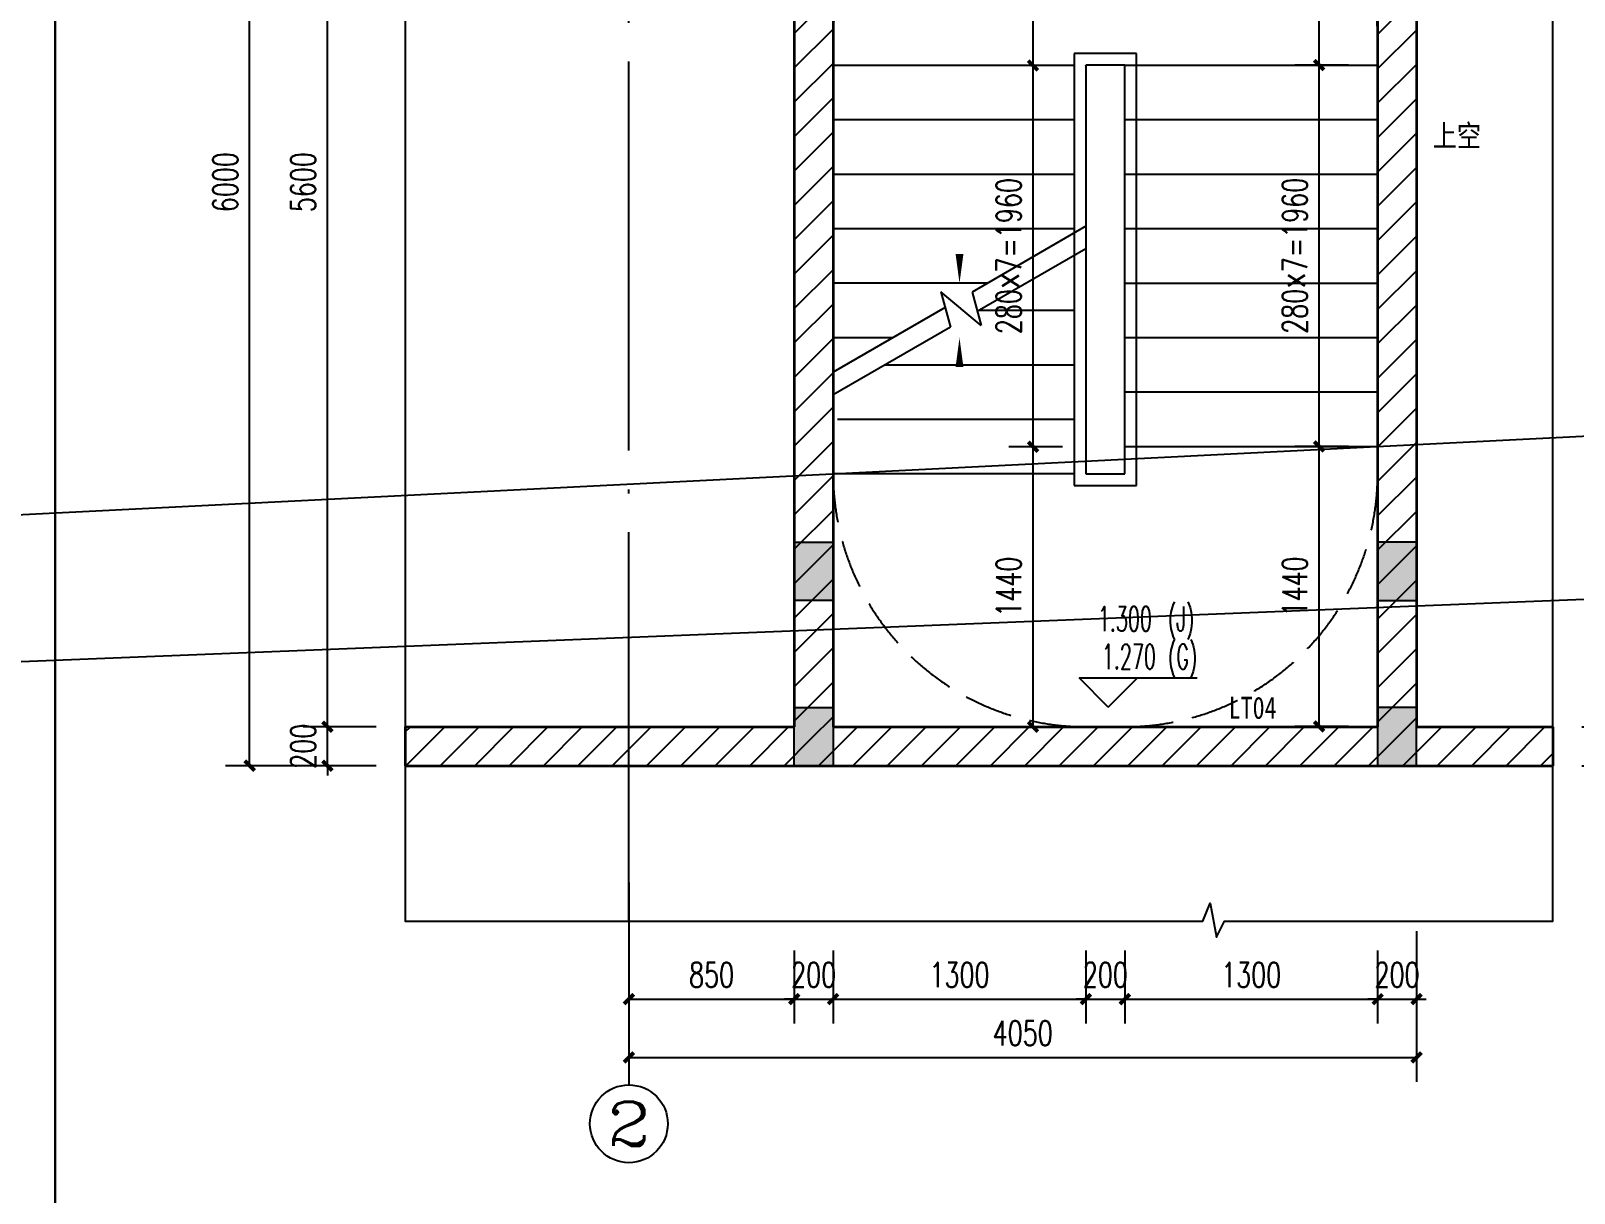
# Model space of a CAD drawing. Header units: millimetres. Extents: x 434053 to 1059003, y -2417481 to 936527.
# Drawn here: x 598276 to 606211, y -1791054 to -1785078 of the extents above; entities that cross this region are included whole.
import ezdxf
from ezdxf.enums import TextEntityAlignment as Align

# ---------------------------------------------------------------- set-up
doc = ezdxf.new("R2010")
doc.units = ezdxf.units.MM
doc.header["$LTSCALE"] = 1000
doc.header["$MEASUREMENT"] = 0
doc.linetypes.add('DASH', pattern=[0.35, 0.25, -0.1])
doc.linetypes.add('DOTE', pattern=[2.42, 2, -0.2, 0.02, -0.2])
doc.layers.get('Defpoints').update_dxf_attribs({"color": 6})
doc.layers.add('20221202建筑修改', color=6, linetype='Continuous', plot=False)
doc.layers.add('A-ANNO-TEXT', color=7, linetype='Continuous', lineweight=25)
doc.layers.add('A-WALL', color=5, linetype='Continuous', lineweight=35)
for name, color, linetype in [('A-AXIS', 16, 'DOTE'), ('A-WALL-PATT', 8, 'Continuous'), ('AXIS', 3, 'Continuous'), ('AXIS_TEXT', 7, 'Continuous'), ('DIM_ELEV', 3, 'Continuous'), ('DIM_SYMB', 3, 'Continuous'), ('HZHZNEWPLOTLAYER#@$TT', 7, 'Continuous'), ('PUB_DIM', 83, 'Continuous'), ('PUB_TEXT', 7, 'Continuous'), ('STAIR', 2, 'Continuous'), ('TZ', 6, 'Continuous'), ('TZ_HATCH', 8, 'Continuous')]:
    doc.layers.add(name, color=color, linetype=linetype)
doc.styles.add('_TCH_AXIS', font='COMPLEX', dxfattribs={"bigfont": 'GBCBIG'})
doc.styles.add('_TCH_DIM', font='SIMPLEX.shx', dxfattribs={"width": 0.8, "height": 3, "bigfont": 'GBCBIG.shx'})
doc.styles.add('_TCH_DIM_T3', font='SIMPLEX', dxfattribs={"width": 0.705882, "bigfont": 'GBCBIG'})
doc.styles.add('COMPLEX', font='COMPLEX')
doc.styles.add('TITXV', font='', dxfattribs={"width": 0.8})
doc.styles.get('TITXV').set_extended_font_data('SimSun')
doc.dimstyles.new('_TCH_ARCH&&50', dxfattribs={"dimtxt": 127.5, "dimasz": 50, "dimexe": 125, "dimexo": 150, "dimgap": 61.25, "dimtad": 1, "dimdec": 0, "dimzin": 0, "dimdsep": 46, "dimtxsty": '_TCH_DIM_T3', "dimblk": 'ARCHTICK', "dimcen": 0.09, "dimclrt": 7, "dimazin": 2, "dimtfac": 1, "dimtdec": 0, "dimtix": 1, "dimtmove": 2, "dimatfit": 3, "dimfxl": 1, "dimtolj": 1, "dimtzin": 0, "dimarcsym": 0})
pattern_1 = [(45, (-1713816.56, -1462893.01), (-88.388383, 88.388383), [])]

# ---------------------------------------------------------------- blocks, each defined once
blk = doc.blocks.new('A$C1A944FEE')
blk.add_lwpolyline([(0, 11820), (9550, 11820), (9550, 0), (0, 0)], close=True)
blk = doc.blocks.new('_AXISO')
blk.add_circle((0, 0), 0.5)
at = {"layer": 'AXIS_TEXT', "style": 'COMPLEX', "width": 1.041667}
blk.add_attdef('A', text='', height=0.56, dxfattribs=at).set_placement((-0.25, -0.28), (0.25, -0.28), align=Align.FIT)
blk = doc.blocks.new('_ArchTick')
at = {"color": 0, "linetype": 'ByBlock', "const_width": 0.4}
blk.add_lwpolyline([(-0.5, -0.5), (0.5, 0.5)], dxfattribs=at)
blk = doc.blocks.new('*D2412')
at = {"layer": 'Defpoints', "color": 0, "transparency": 16777216}
for p in [(2750, 1700), (6800, 1700), (6800, 900)]:
    blk.add_point(p, dxfattribs=at)
at = {"layer": 'PUB_DIM', "color": 0, "lineweight": -2, "transparency": 16777216}
for p, q in [((2750, 1550), (2750, 775)), ((6800, 1550), (6800, 775)), ((2750, 900), (6800, 900))]:
    blk.add_line(p, q, dxfattribs=at)
at = {"layer": 'PUB_DIM', "color": 0, "lineweight": -2, "transparency": 16777216, "xscale": 50, "yscale": 50, "zscale": 50, "rotation": 180}
blk.add_blockref('_ArchTick', (2750, 900), dxfattribs=at)
at = {"layer": 'PUB_DIM', "color": 0, "lineweight": -2, "transparency": 16777216, "xscale": 50, "yscale": 50, "zscale": 50}
blk.add_blockref('_ArchTick', (6800, 900), dxfattribs=at)
at = {"layer": 'PUB_DIM', "color": 7, "transparency": 16777216, "insert": (4775, 1025), "char_height": 127.5, "attachment_point": 5, "style": '_TCH_DIM_T3'}
blk.add_mtext('\\A1;4050', dxfattribs=at)
blk = doc.blocks.new('*D2413')
at = {"layer": 'Defpoints', "color": 0, "transparency": 16777216}
for p in [(800, 8400), (1600, 8400), (1600, 2400)]:
    blk.add_point(p, dxfattribs=at)
at = {"layer": 'PUB_DIM', "color": 0, "lineweight": -2, "transparency": 16777216}
for p, q in [((1450, 8400), (675, 8400)), ((800, 2400), (800, 8400)), ((1450, 2400), (675, 2400))]:
    blk.add_line(p, q, dxfattribs=at)
at = {"layer": 'PUB_DIM', "color": 0, "lineweight": -2, "transparency": 16777216, "xscale": 50, "yscale": 50, "zscale": 50}
for p, rotation in [((800, 8400), 90), ((800, 2400), 270)]:
    blk.add_blockref('_ArchTick', p, dxfattribs=dict(at, rotation=rotation))
at = {"layer": 'PUB_DIM', "color": 7, "transparency": 16777216, "insert": (675, 5400), "char_height": 127.5, "attachment_point": 5, "rotation": 90, "style": '_TCH_DIM_T3'}
blk.add_mtext('\\A1;6000', dxfattribs=at)
blk = doc.blocks.new('*D2414')
at = {"layer": 'Defpoints', "color": 0, "transparency": 16777216}
for p in [(7500, 8400), (8300, 8400), (7500, 2400)]:
    blk.add_point(p, dxfattribs=at)
at = {"layer": 'PUB_DIM', "color": 0, "lineweight": -2, "transparency": 16777216}
for p, q in [((7650, 8400), (8425, 8400)), ((8300, 2400), (8300, 8400)), ((7650, 2400), (8425, 2400))]:
    blk.add_line(p, q, dxfattribs=at)
at = {"layer": 'PUB_DIM', "color": 0, "lineweight": -2, "transparency": 16777216, "xscale": 50, "yscale": 50, "zscale": 50}
for p, rotation in [((8300, 8400), 90), ((8300, 2400), 270)]:
    blk.add_blockref('_ArchTick', p, dxfattribs=dict(at, rotation=rotation))
at = {"layer": 'PUB_DIM', "color": 7, "transparency": 16777216, "insert": (8175, 5400), "char_height": 127.5, "attachment_point": 5, "rotation": 90, "style": '_TCH_DIM_T3'}
blk.add_mtext('\\A1;6000', dxfattribs=at)
blk = doc.blocks.new('*D2416')
at = {"layer": 'Defpoints', "color": 0, "transparency": 16777216}
for p in [(1200, 8200), (1600, 8200), (1600, 2600.1)]:
    blk.add_point(p, dxfattribs=at)
at = {"layer": 'PUB_DIM', "color": 0, "lineweight": -2, "transparency": 16777216}
for p, q in [((1450, 8200), (1075, 8200)), ((1200, 2600.1), (1200, 8200)), ((1450, 2600.1), (1075, 2600.1))]:
    blk.add_line(p, q, dxfattribs=at)
at = {"layer": 'PUB_DIM', "color": 0, "lineweight": -2, "transparency": 16777216, "xscale": 50, "yscale": 50, "zscale": 50}
for p, rotation in [((1200, 8200), 90), ((1200, 2600.1), 270)]:
    blk.add_blockref('_ArchTick', p, dxfattribs=dict(at, rotation=rotation))
at = {"layer": 'PUB_DIM', "color": 7, "transparency": 16777216, "insert": (1075, 5400), "char_height": 127.5, "attachment_point": 5, "rotation": 90, "style": '_TCH_DIM_T3'}
blk.add_mtext('\\A1;5600', dxfattribs=at)
blk = doc.blocks.new('*D2417')
at = {"layer": 'Defpoints', "color": 0, "transparency": 16777216}
for p in [(1200, 2600.1), (1600, 2600.1), (1600, 2400)]:
    blk.add_point(p, dxfattribs=at)
at = {"layer": 'PUB_DIM', "color": 0, "lineweight": -2, "transparency": 16777216}
for p, q in [((1200, 2600.1), (1200, 2650.1)), ((1450, 2600.1), (1075, 2600.1)), ((1200, 2400), (1200, 2600.1)), ((1450, 2400), (1075, 2400)), ((1200, 2400), (1200, 2350))]:
    blk.add_line(p, q, dxfattribs=at)
at = {"layer": 'PUB_DIM', "color": 0, "lineweight": -2, "transparency": 16777216, "xscale": 50, "yscale": 50, "zscale": 50}
for p, rotation in [((1200, 2600.1), 270), ((1200, 2400), 90)]:
    blk.add_blockref('_ArchTick', p, dxfattribs=dict(at, rotation=rotation))
at = {"layer": 'PUB_DIM', "color": 7, "transparency": 16777216, "insert": (1075, 2500), "char_height": 127.5, "attachment_point": 5, "rotation": 90, "style": '_TCH_DIM_T3'}
blk.add_mtext('\\A1;200', dxfattribs=at)
blk = doc.blocks.new('*D2418')
at = {"layer": 'Defpoints', "color": 0, "transparency": 16777216}
for p in [(7500, 8400), (7900, 8400), (7500, 2600)]:
    blk.add_point(p, dxfattribs=at)
at = {"layer": 'PUB_DIM', "color": 0, "lineweight": -2, "transparency": 16777216}
for p, q in [((7650, 8400), (8025, 8400)), ((7900, 2600), (7900, 8400)), ((7650, 2600), (8025, 2600))]:
    blk.add_line(p, q, dxfattribs=at)
at = {"layer": 'PUB_DIM', "color": 0, "lineweight": -2, "transparency": 16777216, "xscale": 50, "yscale": 50, "zscale": 50}
for p, rotation in [((7900, 8400), 90), ((7900, 2600), 270)]:
    blk.add_blockref('_ArchTick', p, dxfattribs=dict(at, rotation=rotation))
at = {"layer": 'PUB_DIM', "color": 7, "transparency": 16777216, "insert": (7775, 5500), "char_height": 127.5, "attachment_point": 5, "rotation": 90, "style": '_TCH_DIM_T3'}
blk.add_mtext('\\A1;5800', dxfattribs=at)
blk = doc.blocks.new('*D2419')
at = {"layer": 'Defpoints', "color": 0, "transparency": 16777216}
for p in [(7500, 2600), (7900, 2600), (7500, 2400)]:
    blk.add_point(p, dxfattribs=at)
at = {"layer": 'PUB_DIM', "color": 0, "lineweight": -2, "transparency": 16777216}
for p, q in [((7900, 2600), (7900, 2650)), ((7650, 2600), (8025, 2600)), ((7900, 2400), (7900, 2600)), ((7650, 2400), (8025, 2400)), ((7900, 2400), (7900, 2350))]:
    blk.add_line(p, q, dxfattribs=at)
at = {"layer": 'PUB_DIM', "color": 0, "lineweight": -2, "transparency": 16777216, "xscale": 50, "yscale": 50, "zscale": 50}
for p, rotation in [((7900, 2600), 270), ((7900, 2400), 90)]:
    blk.add_blockref('_ArchTick', p, dxfattribs=dict(at, rotation=rotation))
at = {"layer": 'PUB_DIM', "color": 7, "transparency": 16777216, "insert": (7775, 2500), "char_height": 127.5, "attachment_point": 5, "rotation": 90, "style": '_TCH_DIM_T3'}
blk.add_mtext('\\A1;200', dxfattribs=at)
blk = doc.blocks.new('*D2420')
at = {"layer": 'Defpoints', "color": 0, "transparency": 16777216}
for p in [(2750, 1600), (3600, 1600), (3600, 1200)]:
    blk.add_point(p, dxfattribs=at)
at = {"layer": 'PUB_DIM', "color": 0, "lineweight": -2, "transparency": 16777216}
for p, q in [((2750, 1450), (2750, 1075)), ((3600, 1450), (3600, 1075)), ((2750, 1200), (3600, 1200))]:
    blk.add_line(p, q, dxfattribs=at)
at = {"layer": 'PUB_DIM', "color": 0, "lineweight": -2, "transparency": 16777216, "xscale": 50, "yscale": 50, "zscale": 50, "rotation": 180}
blk.add_blockref('_ArchTick', (2750, 1200), dxfattribs=at)
at = {"layer": 'PUB_DIM', "color": 0, "lineweight": -2, "transparency": 16777216, "xscale": 50, "yscale": 50, "zscale": 50}
blk.add_blockref('_ArchTick', (3600, 1200), dxfattribs=at)
at = {"layer": 'PUB_DIM', "color": 7, "transparency": 16777216, "insert": (3175, 1325), "char_height": 127.5, "attachment_point": 5, "style": '_TCH_DIM_T3'}
blk.add_mtext('\\A1;850', dxfattribs=at)
blk = doc.blocks.new('*D2421')
at = {"layer": 'Defpoints', "color": 0, "transparency": 16777216}
for p in [(3600, 1600), (3800, 1600), (3800, 1200)]:
    blk.add_point(p, dxfattribs=at)
at = {"layer": 'PUB_DIM', "color": 0, "lineweight": -2, "transparency": 16777216}
for p, q in [((3600, 1450), (3600, 1075)), ((3800, 1450), (3800, 1075)), ((3600, 1200), (3550, 1200)), ((3600, 1200), (3800, 1200)), ((3800, 1200), (3850, 1200))]:
    blk.add_line(p, q, dxfattribs=at)
at = {"layer": 'PUB_DIM', "color": 0, "lineweight": -2, "transparency": 16777216, "xscale": 50, "yscale": 50, "zscale": 50}
blk.add_blockref('_ArchTick', (3600, 1200), dxfattribs=at)
at = {"layer": 'PUB_DIM', "color": 0, "lineweight": -2, "transparency": 16777216, "xscale": 50, "yscale": 50, "zscale": 50, "rotation": 180}
blk.add_blockref('_ArchTick', (3800, 1200), dxfattribs=at)
at = {"layer": 'PUB_DIM', "color": 7, "transparency": 16777216, "insert": (3700, 1325), "char_height": 127.5, "attachment_point": 5, "style": '_TCH_DIM_T3'}
blk.add_mtext('\\A1;200', dxfattribs=at)
blk = doc.blocks.new('*D2422')
at = {"layer": 'Defpoints', "color": 0, "transparency": 16777216}
for p in [(3800, 1600), (5100, 1600), (5100, 1200)]:
    blk.add_point(p, dxfattribs=at)
at = {"layer": 'PUB_DIM', "color": 0, "lineweight": -2, "transparency": 16777216}
for p, q in [((3800, 1450), (3800, 1075)), ((5100, 1450), (5100, 1075)), ((3800, 1200), (5100, 1200))]:
    blk.add_line(p, q, dxfattribs=at)
at = {"layer": 'PUB_DIM', "color": 0, "lineweight": -2, "transparency": 16777216, "xscale": 50, "yscale": 50, "zscale": 50, "rotation": 180}
blk.add_blockref('_ArchTick', (3800, 1200), dxfattribs=at)
at = {"layer": 'PUB_DIM', "color": 0, "lineweight": -2, "transparency": 16777216, "xscale": 50, "yscale": 50, "zscale": 50}
blk.add_blockref('_ArchTick', (5100, 1200), dxfattribs=at)
at = {"layer": 'PUB_DIM', "color": 7, "transparency": 16777216, "insert": (4450, 1325), "char_height": 127.5, "attachment_point": 5, "style": '_TCH_DIM_T3'}
blk.add_mtext('\\A1;1300', dxfattribs=at)
blk = doc.blocks.new('*D2423')
at = {"layer": 'Defpoints', "color": 0, "transparency": 16777216}
for p in [(5100, 1600), (5300, 1600), (5300, 1200)]:
    blk.add_point(p, dxfattribs=at)
at = {"layer": 'PUB_DIM', "color": 0, "lineweight": -2, "transparency": 16777216}
for p, q in [((5100, 1450), (5100, 1075)), ((5300, 1450), (5300, 1075)), ((5100, 1200), (5050, 1200)), ((5100, 1200), (5300, 1200)), ((5300, 1200), (5350, 1200))]:
    blk.add_line(p, q, dxfattribs=at)
at = {"layer": 'PUB_DIM', "color": 0, "lineweight": -2, "transparency": 16777216, "xscale": 50, "yscale": 50, "zscale": 50}
blk.add_blockref('_ArchTick', (5100, 1200), dxfattribs=at)
at = {"layer": 'PUB_DIM', "color": 0, "lineweight": -2, "transparency": 16777216, "xscale": 50, "yscale": 50, "zscale": 50, "rotation": 180}
blk.add_blockref('_ArchTick', (5300, 1200), dxfattribs=at)
at = {"layer": 'PUB_DIM', "color": 7, "transparency": 16777216, "insert": (5200, 1325), "char_height": 127.5, "attachment_point": 5, "style": '_TCH_DIM_T3'}
blk.add_mtext('\\A1;200', dxfattribs=at)
blk = doc.blocks.new('*D2424')
at = {"layer": 'Defpoints', "color": 0, "transparency": 16777216}
for p in [(5300, 1600), (6600, 1600), (6600, 1200)]:
    blk.add_point(p, dxfattribs=at)
at = {"layer": 'PUB_DIM', "color": 0, "lineweight": -2, "transparency": 16777216}
for p, q in [((5300, 1450), (5300, 1075)), ((6600, 1450), (6600, 1075)), ((5300, 1200), (6600, 1200))]:
    blk.add_line(p, q, dxfattribs=at)
at = {"layer": 'PUB_DIM', "color": 0, "lineweight": -2, "transparency": 16777216, "xscale": 50, "yscale": 50, "zscale": 50, "rotation": 180}
blk.add_blockref('_ArchTick', (5300, 1200), dxfattribs=at)
at = {"layer": 'PUB_DIM', "color": 0, "lineweight": -2, "transparency": 16777216, "xscale": 50, "yscale": 50, "zscale": 50}
blk.add_blockref('_ArchTick', (6600, 1200), dxfattribs=at)
at = {"layer": 'PUB_DIM', "color": 7, "transparency": 16777216, "insert": (5950, 1325), "char_height": 127.5, "attachment_point": 5, "style": '_TCH_DIM_T3'}
blk.add_mtext('\\A1;1300', dxfattribs=at)
blk = doc.blocks.new('*D2425')
at = {"layer": 'Defpoints', "color": 0, "transparency": 16777216}
for p in [(6600, 1600), (6800, 1600), (6800, 1200)]:
    blk.add_point(p, dxfattribs=at)
at = {"layer": 'PUB_DIM', "color": 0, "lineweight": -2, "transparency": 16777216}
for p, q in [((6600, 1450), (6600, 1075)), ((6800, 1450), (6800, 1075)), ((6600, 1200), (6550, 1200)), ((6600, 1200), (6800, 1200)), ((6800, 1200), (6850, 1200))]:
    blk.add_line(p, q, dxfattribs=at)
at = {"layer": 'PUB_DIM', "color": 0, "lineweight": -2, "transparency": 16777216, "xscale": 50, "yscale": 50, "zscale": 50}
blk.add_blockref('_ArchTick', (6600, 1200), dxfattribs=at)
at = {"layer": 'PUB_DIM', "color": 0, "lineweight": -2, "transparency": 16777216, "xscale": 50, "yscale": 50, "zscale": 50, "rotation": 180}
blk.add_blockref('_ArchTick', (6800, 1200), dxfattribs=at)
at = {"layer": 'PUB_DIM', "color": 7, "transparency": 16777216, "insert": (6700, 1325), "char_height": 127.5, "attachment_point": 5, "style": '_TCH_DIM_T3'}
blk.add_mtext('\\A1;200', dxfattribs=at)
blk = doc.blocks.new('A$C41BC708E')
at = {"layer": 'TZ_HATCH'}
h = blk.add_hatch(color=256, dxfattribs=at)
h.dxf.hatch_style = 1
h.paths.add_polyline_path([(69134.4, 13529), (69134.4, 13229), (68934.4, 13229), (68934.4, 13529)])
h = blk.add_hatch(color=256, dxfattribs=at)
h.dxf.hatch_style = 1
h.paths.add_polyline_path([(71934.4, 13529), (71934.4, 13229), (72134.4, 13229), (72134.4, 13529)])
h = blk.add_hatch(color=256, dxfattribs=at)
h.dxf.hatch_style = 1
h.paths.add_polyline_path([(69134.4, 12679), (69134.4, 12379), (68934.4, 12379), (68934.4, 12679)])
h = blk.add_hatch(color=256, dxfattribs=at)
h.dxf.hatch_style = 1
h.paths.add_polyline_path([(71934.4, 12679), (71934.4, 12379), (72134.4, 12379), (72134.4, 12679)])
at = {"layer": 'TZ'}
for points in [[(69134.4, 13529), (69134.4, 13229), (68934.4, 13229), (68934.4, 13529)], [(71934.4, 13529), (71934.4, 13229), (72134.4, 13229), (72134.4, 13529)], [(69134.4, 12679), (69134.4, 12379), (68934.4, 12379), (68934.4, 12679)], [(71934.4, 12679), (71934.4, 12379), (72134.4, 12379), (72134.4, 12679)]]:
    blk.add_lwpolyline(points, close=True, dxfattribs=at)
blk = doc.blocks.new('*D1310')
at = {"layer": 'Defpoints', "color": 0, "transparency": 16777216}
for p in [(604899.9, -1787214.7), (605200.9, -1787214.7), (605200.9, -1788654.7)]:
    blk.add_point(p, dxfattribs=at)
at = {"layer": 'PUB_DIM', "color": 0, "lineweight": -2, "transparency": 16777216}
for p, q in [((605050.9, -1787214.7), (604774.9, -1787214.7)), ((604899.9, -1788654.7), (604899.9, -1787214.7)), ((605050.9, -1788654.7), (604774.9, -1788654.7))]:
    blk.add_line(p, q, dxfattribs=at)
at = {"layer": 'PUB_DIM', "color": 0, "lineweight": -2, "transparency": 16777216, "xscale": 50, "yscale": 50, "zscale": 50}
for p, rotation in [((604899.9, -1787214.7), 90), ((604899.9, -1788654.7), 270)]:
    blk.add_blockref('_ArchTick', p, dxfattribs=dict(at, rotation=rotation))
at = {"layer": 'PUB_DIM', "color": 7, "transparency": 16777216, "insert": (604774.9, -1787934.7), "char_height": 127.5, "attachment_point": 5, "rotation": 90, "style": '_TCH_DIM_T3'}
blk.add_mtext('\\A1;1440', dxfattribs=at)
blk = doc.blocks.new('*D1311')
at = {"layer": 'Defpoints', "color": 0, "transparency": 16777216}
for p in [(604899.9, -1785254.7), (605200.9, -1785254.7), (605200.9, -1787214.7)]:
    blk.add_point(p, dxfattribs=at)
at = {"layer": 'PUB_DIM', "color": 0, "lineweight": -2, "transparency": 16777216}
for p, q in [((605050.9, -1785254.7), (604774.9, -1785254.7)), ((604899.9, -1787214.7), (604899.9, -1785254.7)), ((605050.9, -1787214.7), (604774.9, -1787214.7))]:
    blk.add_line(p, q, dxfattribs=at)
at = {"layer": 'PUB_DIM', "color": 0, "lineweight": -2, "transparency": 16777216, "xscale": 50, "yscale": 50, "zscale": 50}
for p, rotation in [((604899.9, -1785254.7), 90), ((604899.9, -1787214.7), 270)]:
    blk.add_blockref('_ArchTick', p, dxfattribs=dict(at, rotation=rotation))
at = {"layer": 'PUB_DIM', "color": 7, "transparency": 16777216, "insert": (604774.9, -1786234.7), "char_height": 127.5, "attachment_point": 5, "rotation": 90, "style": '_TCH_DIM_T3'}
blk.add_mtext('\\A1;280×7=1960', dxfattribs=at)
blk = doc.blocks.new('*D1312')
at = {"layer": 'Defpoints', "color": 0, "transparency": 16777216}
for p in [(604899.9, -1782854.7), (605200.9, -1782854.7), (605200.9, -1785254.7)]:
    blk.add_point(p, dxfattribs=at)
at = {"layer": 'PUB_DIM', "color": 0, "lineweight": -2, "transparency": 16777216}
for p, q in [((605050.9, -1782854.7), (604774.9, -1782854.7)), ((604899.9, -1785254.7), (604899.9, -1782854.7)), ((605050.9, -1785254.7), (604774.9, -1785254.7))]:
    blk.add_line(p, q, dxfattribs=at)
at = {"layer": 'PUB_DIM', "color": 0, "lineweight": -2, "transparency": 16777216, "xscale": 50, "yscale": 50, "zscale": 50}
for p, rotation in [((604899.9, -1782854.7), 90), ((604899.9, -1785254.7), 270)]:
    blk.add_blockref('_ArchTick', p, dxfattribs=dict(at, rotation=rotation))
at = {"layer": 'PUB_DIM', "color": 7, "transparency": 16777216, "insert": (604774.9, -1784054.7), "char_height": 127.5, "attachment_point": 5, "rotation": 90, "style": '_TCH_DIM_T3'}
blk.add_mtext('\\A1;2400', dxfattribs=at)
blk = doc.blocks.new('*D1321')
at = {"layer": 'Defpoints', "color": 0, "transparency": 16777216}
for p in [(603429, -1787216.3), (603730, -1787216.3), (603730, -1788656.3)]:
    blk.add_point(p, dxfattribs=at)
at = {"layer": 'PUB_DIM', "color": 0, "lineweight": -2, "transparency": 16777216}
for p, q in [((603580, -1787216.3), (603304, -1787216.3)), ((603429, -1788656.3), (603429, -1787216.3)), ((603580, -1788656.3), (603304, -1788656.3))]:
    blk.add_line(p, q, dxfattribs=at)
at = {"layer": 'PUB_DIM', "color": 0, "lineweight": -2, "transparency": 16777216, "xscale": 50, "yscale": 50, "zscale": 50}
for p, rotation in [((603429, -1787216.3), 90), ((603429, -1788656.3), 270)]:
    blk.add_blockref('_ArchTick', p, dxfattribs=dict(at, rotation=rotation))
at = {"layer": 'PUB_DIM', "color": 7, "transparency": 16777216, "insert": (603304, -1787936.3), "char_height": 127.5, "attachment_point": 5, "rotation": 90, "style": '_TCH_DIM_T3'}
blk.add_mtext('\\A1;1440', dxfattribs=at)
blk = doc.blocks.new('*D1322')
at = {"layer": 'Defpoints', "color": 0, "transparency": 16777216}
for p in [(603429, -1785256.3), (603730, -1785256.3), (603730, -1787216.3)]:
    blk.add_point(p, dxfattribs=at)
at = {"layer": 'PUB_DIM', "color": 0, "lineweight": -2, "transparency": 16777216}
for p, q in [((603580, -1785256.3), (603304, -1785256.3)), ((603429, -1787216.3), (603429, -1785256.3)), ((603580, -1787216.3), (603304, -1787216.3))]:
    blk.add_line(p, q, dxfattribs=at)
at = {"layer": 'PUB_DIM', "color": 0, "lineweight": -2, "transparency": 16777216, "xscale": 50, "yscale": 50, "zscale": 50}
for p, rotation in [((603429, -1785256.3), 90), ((603429, -1787216.3), 270)]:
    blk.add_blockref('_ArchTick', p, dxfattribs=dict(at, rotation=rotation))
at = {"layer": 'PUB_DIM', "color": 7, "transparency": 16777216, "insert": (603304, -1786236.3), "char_height": 127.5, "attachment_point": 5, "rotation": 90, "style": '_TCH_DIM_T3'}
blk.add_mtext('\\A1;280×7=1960', dxfattribs=at)
blk = doc.blocks.new('*D1323')
at = {"layer": 'Defpoints', "color": 0, "transparency": 16777216}
for p in [(603429, -1783456.3), (603730, -1783456.3), (603730, -1785256.3)]:
    blk.add_point(p, dxfattribs=at)
at = {"layer": 'PUB_DIM', "color": 0, "lineweight": -2, "transparency": 16777216}
for p, q in [((603580, -1783456.3), (603304, -1783456.3)), ((603429, -1785256.3), (603429, -1783456.3)), ((603580, -1785256.3), (603304, -1785256.3))]:
    blk.add_line(p, q, dxfattribs=at)
at = {"layer": 'PUB_DIM', "color": 0, "lineweight": -2, "transparency": 16777216, "xscale": 50, "yscale": 50, "zscale": 50}
for p, rotation in [((603429, -1783456.3), 90), ((603429, -1785256.3), 270)]:
    blk.add_blockref('_ArchTick', p, dxfattribs=dict(at, rotation=rotation))
at = {"layer": 'PUB_DIM', "color": 7, "transparency": 16777216, "insert": (603304, -1784356.3), "char_height": 127.5, "attachment_point": 5, "rotation": 90, "style": '_TCH_DIM_T3'}
blk.add_mtext('\\A1;1800', dxfattribs=at)
blk = doc.blocks.new('A$C2FA77C9D')
at = {"layer": 'A-AXIS'}
blk.add_line((2750, 1600), (2750, 9900), dxfattribs=at)
at = {"layer": 'AXIS'}
blk.add_line((2750, 1800), (2750, 759), dxfattribs=at)
at = {"layer": 'DIM_SYMB'}
blk.add_lwpolyline([(7500, 9900), (5813.4, 9900), (5775.2, 9795), (5738.2, 10005), (5700.9, 9900), (1600, 9900), (1600, 7780.9), (1530.8, 7742.7), (1650.7, 7705.7), (1600, 7668.4), (1600, 1600), (5700.9, 1600), (5738.2, 1693.7), (5770.8, 1519), (5813.4, 1600), (7500, 1600), (7500, 7668.4), (7595, 7705.7), (7421.8, 7742.7), (7500, 7780.9), (7500, 9900)], dxfattribs=at)
at = {"layer": 'AXIS'}
ref = blk.add_blockref('_AXISO', (2750, 559), dxfattribs=dict(at, xscale=400, yscale=400, zscale=400))
ref.add_attrib('A', '2', dxfattribs={"layer": 'AXIS_TEXT', "height": 226.3, "style": '_TCH_AXIS', "width": 1.5}).set_placement((2636.9, 445.9), (2863.1, 445.9), align=Align.FIT)
at = {"layer": 'PUB_DIM'}
for p1, p2, distance, picture, middle in [((1600, 2400), (1600, 8400), 800, '*D2413', (675, 5400)), ((7500, 2400), (7500, 8400), -800, '*D2414', (8175, 5400)), ((7500, 2600), (7500, 8400), -400, '*D2418', (7775, 5500)), ((1600, 2600.1), (1600, 8200), 400, '*D2416', (1075, 5400)), ((1600, 2400), (1600, 2600.1), 400, '*D2417', (1075, 2500)), ((7500, 2400), (7500, 2600), -400, '*D2419', (7775, 2500)), ((2750, 1700), (6800, 1700), -800, '*D2412', (4775, 1025)), ((2750, 1600), (3600, 1600), -400, '*D2420', (3175, 1325)), ((3600, 1600), (3800, 1600), -400, '*D2421', (3700, 1325)), ((3800, 1600), (5100, 1600), -400, '*D2422', (4450, 1325)), ((5100, 1600), (5300, 1600), -400, '*D2423', (5200, 1325)), ((5300, 1600), (6600, 1600), -400, '*D2424', (5950, 1325)), ((6600, 1600), (6800, 1600), -400, '*D2425', (6700, 1325))]:
    dim = blk.add_aligned_dim(p1=p1, p2=p2, distance=distance, dimstyle='_TCH_ARCH&&50', dxfattribs=at)
    dim.commit()
    dim.dimension.update_dxf_attribs({"geometry": picture, "text_midpoint": middle})

msp = doc.modelspace()

# ---------------------------------------------------------------- hatches: boundary and pattern name
at = {"layer": 'A-WALL-PATT'}
h = msp.add_hatch(dxfattribs=at)
h.set_pattern_fill('普通砖', color=256, scale=50, style=0)
h.set_pattern_definition(pattern_1)
h.paths.add_polyline_path([(605267.6, -1783356.3), (605200.9, -1783456.3), (605200.9, -1788656.3), (605300.9, -1788722.9), (605400.9, -1788656.3), (605400.9, -1783356.3)])
h = msp.add_hatch(dxfattribs=at)
h.set_pattern_fill('普通砖', color=256, scale=50, style=0)
h.set_pattern_definition(pattern_1)
h.paths.add_polyline_path([(602400.9, -1784056.3), (602200.9, -1784056.3), (602200.9, -1788656.3), (602300.9, -1788722.9), (602400.9, -1788656.3)])
h = msp.add_hatch(dxfattribs=at)
h.set_pattern_fill('普通砖', color=256, scale=50, style=0)
h.set_pattern_definition(pattern_1)
h.paths.add_polyline_path([(600200.9, -1788856.3), (602300.9, -1788856.3), (602300.9, -1788722.9), (602200.9, -1788656.3), (600200.9, -1788656.3)])
h = msp.add_hatch(dxfattribs=at)
h.set_pattern_fill('普通砖', color=256, scale=50, style=0)
h.set_pattern_definition(pattern_1)
h.paths.add_polyline_path([(602300.9, -1788722.9), (602300.9, -1788856.3), (605300.9, -1788856.3), (605300.9, -1788722.9), (605200.9, -1788656.3), (602400.9, -1788656.3)])
h = msp.add_hatch(dxfattribs=at)
h.set_pattern_fill('普通砖', color=256, scale=50, style=0)
h.set_pattern_definition(pattern_1)
h.paths.add_polyline_path([(605300.9, -1788722.9), (605300.9, -1788856.3), (606100.9, -1788856.3), (606100.9, -1788656.3), (605400.9, -1788656.3)])

# ---------------------------------------------------------------- linework, layer by layer
at = {"layer": '20221202建筑修改'}
msp.add_lwpolyline([(700161.6, -1784252.8), (525887.9, -1791210.3), (704575.8, -1782207.8)], dxfattribs=at)
at = {"layer": 'A-WALL'}
for p, q in [((605400.9, -1783356.3), (605400.9, -1788656.3)), ((605200.9, -1783456.3), (605200.9, -1788656.3)), ((602200.9, -1784056.3), (602200.9, -1788656.3)), ((602400.9, -1784056.3), (602400.9, -1788656.3)), ((600200.9, -1788656.3), (602200.9, -1788656.3)), ((600200.9, -1788656.3), (600200.9, -1788856.3)), ((602400.9, -1788656.3), (605200.9, -1788656.3)), ((605400.9, -1788656.3), (606100.9, -1788656.3)), ((606100.9, -1788656.3), (606100.9, -1788856.3)), ((600200.9, -1788856.3), (602300.9, -1788856.3)), ((602300.9, -1788856.3), (605300.9, -1788856.3)), ((605300.9, -1788856.3), (606100.9, -1788856.3))]:
    msp.add_line(p, q, dxfattribs=at)
at = {"layer": 'DIM_ELEV'}
for p, q in [((603815.4, -1788554.8), (603665.4, -1788404.8)), ((603665.4, -1788404.8), (604273.2, -1788404.8)), ((603815.4, -1788554.8), (603965.4, -1788404.8))]:
    msp.add_line(p, q, dxfattribs=at)
at = {"layer": 'DIM_SYMB'}
for points in [[(604550.9, -1785114.7, 0, 0, 0), (604550.9, -1787936.2, 0, 0, 0), (603050.9, -1787936.2, 0, 0, 0), (603050.9, -1786656.3, 0, 40, 0), (603050.9, -1786806.3, 0, 0, 0)], [(603050.9, -1785116.3, 0, 0, 0), (603050.9, -1786376.3, 0, 40, 0), (603050.9, -1786226.3, 0, 0, 0)]]:
    msp.add_lwpolyline(points, format="xyseb", dxfattribs=at)
at = {"layer": 'STAIR'}
for p, q in [((603960.9, -1785194.7), (603640.9, -1785194.7)), ((603640.9, -1785194.7), (603640.9, -1787416.3)), ((603960.9, -1787416.3), (603960.9, -1785194.7)), ((602400.9, -1785256.3), (602400.9, -1786833.8)), ((603640.9, -1785256.3), (602400.9, -1785256.3)), ((603700.9, -1785256.3), (603700.9, -1785254.7)), ((603900.9, -1785254.7), (603700.9, -1785254.7)), ((603700.9, -1785254.7), (603700.9, -1787356.3)), ((603700.9, -1785256.3), (603700.9, -1786083.3)), ((603900.9, -1787214.7), (603900.9, -1785254.7)), ((603900.9, -1785254.7), (605200.9, -1785254.7)), ((603900.9, -1787356.3), (603900.9, -1785254.7)), ((605200.9, -1787214.7), (605200.9, -1785254.7)), ((603640.9, -1785536.3), (602400.9, -1785536.3)), ((603900.9, -1785534.7), (605200.9, -1785534.7)), ((603640.9, -1785816.3), (602400.9, -1785816.3)), ((603900.9, -1785814.7), (605200.9, -1785814.7)), ((603700.9, -1786083.3), (603115.3, -1786421.4)), ((603640.9, -1786096.3), (602400.9, -1786096.3)), ((603900.9, -1786094.7), (605200.9, -1786094.7)), ((603700.9, -1786198.7), (603142.1, -1786521.4)), ((603700.9, -1786198.7), (603700.9, -1787216.3)), ((603193.4, -1786376.3), (602400.9, -1786376.3)), ((603900.9, -1786374.7), (605200.9, -1786374.7)), ((603161.5, -1786593.7), (602955.5, -1786420.8)), ((602955.5, -1786420.8), (603003.8, -1786601.2)), ((603115.3, -1786421.4), (603161.5, -1786593.7)), ((602977, -1786501.2), (602400.9, -1786833.8)), ((603640.9, -1786516.3), (603150.9, -1786516.3)), ((603003.8, -1786601.2), (602400.9, -1786949.3)), ((602708.4, -1786656.3), (602400.9, -1786656.3)), ((603900.9, -1786654.7), (605200.9, -1786654.7)), ((603640.9, -1786796.3), (602666, -1786796.3)), ((602400.9, -1786949.3), (602400.9, -1787216.3)), ((603900.9, -1786934.7), (605200.9, -1786934.7)), ((603640.9, -1787076.3), (602423.5, -1787076.3)), ((603900.9, -1787214.7), (605200.9, -1787214.7)), ((603640.9, -1787356.3), (602400.9, -1787356.3)), ((603640.9, -1787416.3), (603960.9, -1787416.3)), ((603700.9, -1787356.3), (603900.9, -1787356.3))]:
    msp.add_line(p, q, dxfattribs=at)
at = {"layer": 'STAIR', "linetype": 'DASH'}
for points in [[(605200.9, -1785116.2, 0.414214), (603901, -1783816.3), (603701, -1783816.3, 0.414214), (602401.2, -1785116.2)], [(605200.9, -1787356.4, -0.414214), (603901, -1788656.3), (603701, -1788656.3, -0.414214), (602401.2, -1787356.4)]]:
    msp.add_lwpolyline(points, format="xyb", dxfattribs=at)

# ---------------------------------------------------------------- block references
for name, p in [('A$C1A944FEE', (588850.9, -1791756.3)), ('A$C1A944FEE', (598400.9, -1791756.3)), ('A$C2FA77C9D', (598600.9, -1791256.3))]:
    msp.add_blockref(name, p)
at = {"layer": 'HZHZNEWPLOTLAYER#@$TT'}
msp.add_blockref('A$C41BC708E', (533266.5, -1801235.3), dxfattribs=at)

# ---------------------------------------------------------------- texts
at = {"layer": 'A-ANNO-TEXT', "style": 'TITXV', "width": 0.8}
for s, p in [('上空', (605484.9, -1785674.1)), ('LT04', (604434.8, -1788615.2))]:
    msp.add_text(s, height=113.29, dxfattribs=at).set_placement(p)
at = {"layer": 'PUB_TEXT', "style": '_TCH_DIM', "width": 0.564706}
for s, p in [('1.300', (603762.6, -1788164.8)), ('(J)', (604122.4, -1788164.8)), ('(G)', (604122.4, -1788359.8)), ('1.270', (603783.2, -1788359.8))]:
    msp.add_text(s, height=127.5, dxfattribs=at).set_placement(p)

# ---------------------------------------------------------------- dimensions: what is measured, and where the dimension line sits
at = {"layer": 'PUB_DIM'}
for p1, p2, picture, middle in [((605200.9, -1785254.7), (605200.9, -1782854.7), '*D1312', (604774.9, -1784054.7)), ((603730, -1785256.3), (603730, -1783456.3), '*D1323', (603304, -1784356.3)), ((603730, -1788656.3), (603730, -1787216.3), '*D1321', (603304, -1787936.3)), ((605200.9, -1788654.7), (605200.9, -1787214.7), '*D1310', (604774.9, -1787934.7))]:
    dim = msp.add_aligned_dim(p1=p1, p2=p2, distance=301, dimstyle='_TCH_ARCH&&50', dxfattribs=at)
    dim.commit()
    dim.dimension.update_dxf_attribs({"geometry": picture, "text_midpoint": middle})
for p1, p2, picture, middle in [((603730, -1787216.3), (603730, -1785256.3), '*D1322', (603304, -1786236.3)), ((605200.9, -1787214.7), (605200.9, -1785254.7), '*D1311', (604774.9, -1786234.7))]:
    dim = msp.add_aligned_dim(p1=p1, p2=p2, distance=301, text='280×7=1960', dimstyle='_TCH_ARCH&&50', dxfattribs=at)
    dim.commit()
    dim.dimension.update_dxf_attribs({"geometry": picture, "text_midpoint": middle})

doc.saveas('drawing.dxf')
